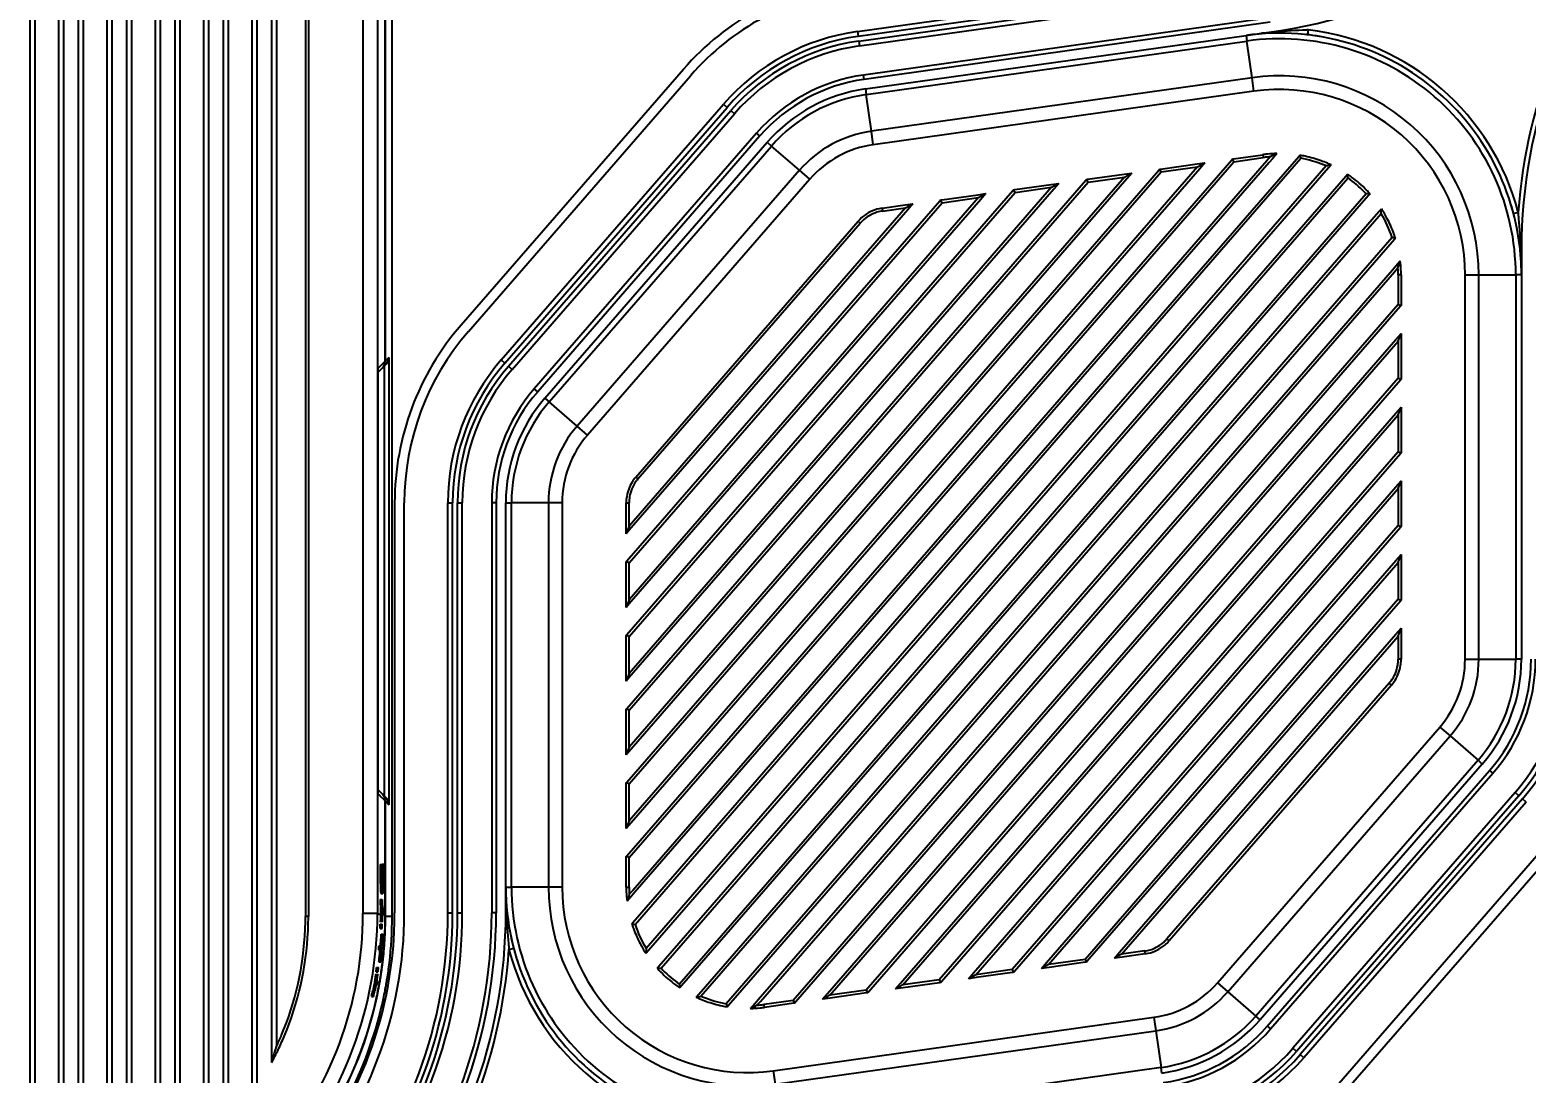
# Model space of a CAD drawing. Header units: millimetres. Extents: x -1070 to 42146, y 1440 to 12921.
# Drawn here: x 2330.8 to 2485.6, y 3095.7 to 3203.5 of the extents above; entities that cross this region are included whole.
import ezdxf

# ---------------------------------------------------------------- set-up
doc = ezdxf.new("R2010")
doc.units = ezdxf.units.MM
doc.layers.add('DIM', color=4, linetype='Continuous')
doc.layers.add('n', color=7, linetype='Continuous')
doc.styles.get("Standard").update_dxf_attribs({"font": 'arial.ttf'})
doc.dimstyles.new('ISO-200', dxfattribs={"dimtxt": 30, "dimasz": 25, "dimexe": 1.25, "dimexo": 5, "dimgap": 5, "dimtad": 1, "dimtoh": 1, "dimdec": 1, "dimdsep": 46, "dimtxsty": 'Standard', "dimcen": 2.5, "dimadec": 0, "dimazin": 0, "dimtfac": 1, "dimtdec": 1, "dimtmove": 0, "dimatfit": 3, "dimfxl": 1, "dimarcsym": 0})

# ---------------------------------------------------------------- blocks, each defined once
blk = doc.blocks.new('*D69')
at = {"layer": 'Defpoints', "color": 0, "transparency": 16777216}
for p in [(2484.58, 3511.54), (2482.58, 2781.54), (2682.22, 2781.54)]:
    blk.add_point(p, dxfattribs=at)
at = {"layer": 'DIM', "color": 0, "lineweight": -2, "transparency": 16777216}
for p, q in [((2489.58, 3511.54), (2683.47, 3511.54)), ((2682.22, 3486.54), (2682.22, 2806.54)), ((2487.58, 2781.54), (2683.47, 2781.54))]:
    blk.add_line(p, q, dxfattribs=at)
at = {"layer": 'DIM', "color": 0, "transparency": 16777216}
for points in [[(2678.06, 3486.54), (2686.39, 3486.54), (2682.22, 3511.54)], [(2678.06, 2806.54), (2686.39, 2806.54), (2682.22, 2781.54)]]:
    blk.add_solid(points, dxfattribs=at)
at = {"layer": 'DIM', "color": 0, "lineweight": -3, "transparency": 16777216, "insert": (2638.38, 3133.41), "char_height": 30, "attachment_point": 2, "rotation": 90}
blk.add_mtext('730 [2\'-4 3/4"]', dxfattribs=at)

msp = doc.modelspace()

# ---------------------------------------------------------------- linework, layer by layer
at = {"layer": 'n', "color": 7, "linetype": 'Continuous', "lineweight": -3, "true_color": 0xffffff}
for p, q in [((2330.833, 3231.541), (2330.833, 2873.387)), ((2331.333, 3231.541), (2331.333, 2873.387)), ((2333.833, 2873.387), (2333.833, 3231.541)), ((2334.333, 2873.387), (2334.333, 3231.541)), ((2335.833, 3231.541), (2335.833, 3073.383)), ((2336.333, 3231.541), (2336.333, 3073.441)), ((2338.833, 3076.537), (2338.833, 3231.541)), ((2339.333, 3076.537), (2339.333, 3231.541)), ((2340.833, 3231.541), (2340.833, 3079.247)), ((2341.333, 3231.541), (2341.333, 3079.295)), ((2343.833, 3082.289), (2343.833, 3231.541)), ((2344.333, 3082.289), (2344.333, 3231.541)), ((2345.833, 3231.541), (2345.833, 3084.999)), ((2346.333, 3231.541), (2346.333, 3085.047)), ((2348.833, 3088.041), (2348.833, 3231.541)), ((2349.333, 3088.041), (2349.333, 3231.541)), ((2350.833, 3231.541), (2350.833, 3090.751)), ((2351.333, 3231.541), (2351.333, 3091.049)), ((2353.833, 3094.218), (2353.833, 3231.541)), ((2354.333, 3094.218), (2354.333, 3231.541)), ((2355.833, 3231.541), (2355.833, 3098.396)), ((2356.333, 3231.541), (2356.333, 3098.396)), ((2359.333, 3231.541), (2359.333, 3111.863)), ((2359.633, 3231.541), (2359.633, 3111.863)), ((2365.279, 3231.541), (2365.279, 3112.164)), ((2366.778, 3231.541), (2366.778, 3112.164)), ((2368.299, 3111.872), (2368.299, 3208.764)), ((2416.419, 3203.368), (2458.426, 3209.272)), ((2416.489, 3202.873), (2458.495, 3208.776)), ((2416.558, 3202.378), (2458.565, 3208.281)), ((2416.628, 3201.883), (2458.634, 3207.786)), ((2367.583, 3169.284), (2367.583, 3206.187)), ((2367.611, 3169.312), (2367.611, 3206.187)), ((2459.058, 3204.774), (2417.051, 3198.87)), ((2459.122, 3204.32), (2417.115, 3198.417)), ((2463.047, 3203.533), (2462.989, 3203.036)), ((2416.419, 3203.368), (2416.489, 3202.873)), ((2416.558, 3202.378), (2416.628, 3201.883)), ((2417.254, 3197.426), (2456.627, 3202.96)), ((2417.336, 3196.846), (2456.709, 3202.38)), ((2456.627, 3202.96), (2458.23, 3203.185)), ((2456.627, 3202.96), (2456.709, 3202.38)), ((2457.242, 3198.589), (2456.709, 3202.38)), ((2398.419, 3199.457), (2375.427, 3173.008)), ((2376.182, 3172.352), (2399.173, 3198.801)), ((2417.115, 3198.417), (2417.051, 3198.87)), ((2417.254, 3197.426), (2417.336, 3196.846)), ((2457.242, 3198.589), (2417.868, 3193.055)), ((2457.438, 3197.188), (2457.242, 3198.589)), ((2379.578, 3169.4), (2402.57, 3195.848)), ((2402.57, 3195.848), (2402.947, 3195.52)), ((2417.868, 3193.055), (2417.336, 3196.846)), ((2457.438, 3197.188), (2418.065, 3191.655)), ((2379.956, 3169.072), (2402.947, 3195.52)), ((2380.333, 3168.744), (2403.324, 3195.192)), ((2380.71, 3168.416), (2403.702, 3194.864)), ((2403.324, 3195.192), (2403.702, 3194.864)), ((2405.997, 3192.869), (2383.006, 3166.42)), ((2406.343, 3192.568), (2405.997, 3192.869)), ((2418.065, 3191.655), (2417.868, 3193.055)), ((2406.343, 3192.568), (2383.352, 3166.119)), ((2384.106, 3165.463), (2407.098, 3191.912)), ((2384.549, 3165.079), (2407.54, 3191.528)), ((2407.098, 3191.912), (2407.54, 3191.528)), ((2410.429, 3189.016), (2407.54, 3191.528)), ((2392.583, 3118.131), (2455.149, 3190.105)), ((2392.809, 3117.934), (2455.376, 3189.909)), ((2458.775, 3190.009), (2393.183, 3114.553)), ((2393.204, 3111.224), (2462.075, 3190.452)), ((2459.002, 3189.812), (2393.409, 3114.357)), ((2393.43, 3111.027), (2462.302, 3190.255)), ((2447.787, 3189.145), (2451.56, 3189.675)), ((2451.56, 3189.675), (2452.355, 3189.787)), ((2451.602, 3189.378), (2452.355, 3189.787)), ((2452.355, 3189.787), (2451.829, 3189.182)), ((2455.149, 3190.105), (2455.223, 3190.19)), ((2455.223, 3190.19), (2455.334, 3190.206)), ((2455.376, 3189.909), (2455.223, 3190.19)), ((2455.334, 3190.206), (2458.36, 3190.631)), ((2455.376, 3189.909), (2458.402, 3190.334)), ((2458.36, 3190.631), (2458.402, 3190.334)), ((2458.905, 3190.158), (2458.775, 3190.009)), ((2459.127, 3190.414), (2458.905, 3190.158)), ((2459.354, 3190.217), (2459.002, 3189.812)), ((2459.817, 3190.75), (2459.354, 3190.217)), ((2462.075, 3190.452), (2462.186, 3190.58)), ((2465.419, 3189.573), (2465.154, 3189.268)), ((2410.429, 3189.016), (2387.438, 3162.567)), ((2411.497, 3188.088), (2388.505, 3161.64)), ((2392.583, 3125.752), (2447.602, 3189.045)), ((2392.583, 3133.373), (2440.055, 3187.984)), ((2451.602, 3189.378), (2392.809, 3121.745)), ((2392.809, 3125.555), (2447.829, 3188.848)), ((2444.055, 3188.318), (2392.809, 3129.366)), ((2451.829, 3189.182), (2393.036, 3121.548)), ((2444.281, 3188.121), (2393.036, 3129.169)), ((2464.927, 3189.465), (2394.578, 3108.537)), ((2465.154, 3189.268), (2394.805, 3108.34)), ((2395.895, 3106.698), (2466.932, 3188.417)), ((2396.121, 3106.501), (2467.158, 3188.22)), ((2411.497, 3188.088), (2410.429, 3189.016)), ((2440.055, 3187.984), (2440.129, 3188.069)), ((2440.129, 3188.069), (2440.24, 3188.084)), ((2440.281, 3187.787), (2440.129, 3188.069)), ((2440.24, 3188.084), (2444.013, 3188.615)), ((2440.281, 3187.787), (2444.055, 3188.318)), ((2444.013, 3188.615), (2444.808, 3188.726)), ((2444.055, 3188.318), (2444.808, 3188.726)), ((2444.808, 3188.726), (2444.281, 3188.121)), ((2447.602, 3189.045), (2447.676, 3189.129)), ((2447.676, 3189.129), (2447.787, 3189.145)), ((2447.829, 3188.848), (2447.676, 3189.129)), ((2447.829, 3188.848), (2451.602, 3189.378)), ((2466.932, 3188.417), (2467.107, 3188.619)), ((2392.583, 3140.995), (2432.508, 3186.923)), ((2392.809, 3133.177), (2440.281, 3187.787)), ((2436.508, 3187.257), (2392.809, 3136.987)), ((2392.809, 3140.798), (2432.734, 3186.727)), ((2436.734, 3187.06), (2393.036, 3136.79)), ((2469.045, 3186.58), (2398.008, 3104.861)), ((2425.146, 3185.963), (2428.919, 3186.493)), ((2428.919, 3186.493), (2429.714, 3186.605)), ((2428.961, 3186.196), (2429.714, 3186.605)), ((2429.714, 3186.605), (2429.187, 3185.999)), ((2432.508, 3186.923), (2432.582, 3187.008)), ((2432.582, 3187.008), (2432.693, 3187.024)), ((2432.734, 3186.727), (2432.582, 3187.008)), ((2432.693, 3187.024), (2436.466, 3187.554)), ((2432.734, 3186.727), (2436.508, 3187.257)), ((2436.466, 3187.554), (2437.261, 3187.666)), ((2436.508, 3187.257), (2437.261, 3187.666)), ((2437.261, 3187.666), (2436.734, 3187.06)), ((2469.447, 3186.585), (2469.271, 3186.383)), ((2392.583, 3148.616), (2424.961, 3185.863)), ((2428.961, 3186.196), (2392.809, 3144.609)), ((2392.809, 3148.419), (2425.187, 3185.666)), ((2421.414, 3185.136), (2392.809, 3152.23)), ((2429.187, 3185.999), (2393.036, 3144.412)), ((2421.64, 3184.939), (2393.036, 3152.033)), ((2469.271, 3186.383), (2398.234, 3104.664)), ((2418.987, 3185.098), (2421.372, 3185.433)), ((2418.987, 3185.098), (2419.029, 3184.8)), ((2419.029, 3184.8), (2421.414, 3185.136)), ((2421.372, 3185.433), (2422.167, 3185.544)), ((2421.414, 3185.136), (2422.167, 3185.544)), ((2422.167, 3185.544), (2421.64, 3184.939)), ((2424.961, 3185.863), (2425.034, 3185.947)), ((2425.034, 3185.947), (2425.146, 3185.963)), ((2425.187, 3185.666), (2425.034, 3185.947)), ((2425.187, 3185.666), (2428.961, 3186.196)), ((2470.361, 3184.741), (2470.627, 3185.046)), ((2393.503, 3157.295), (2416.494, 3183.744)), ((2393.729, 3157.099), (2416.72, 3183.547)), ((2400.012, 3103.814), (2470.361, 3184.741)), ((2400.238, 3103.617), (2470.588, 3184.544)), ((2416.494, 3183.744), (2416.72, 3183.547)), ((2484.781, 3184.64), (2484.297, 3184.514)), ((2471.736, 3182.054), (2402.864, 3102.827)), ((2471.962, 3181.857), (2403.09, 3102.63)), ((2472.073, 3181.985), (2471.962, 3181.857)), ((2406.164, 3103.269), (2471.756, 3178.725)), ((2471.756, 3178.725), (2472.108, 3179.13)), ((2471.983, 3178.528), (2472.112, 3178.677)), ((2472.108, 3179.13), (2472.571, 3179.662)), ((2472.112, 3178.677), (2472.335, 3178.933)), ((2485.107, 3179.846), (2485.107, 3178.203)), ((2406.39, 3103.072), (2471.983, 3178.528)), ((2472.357, 3178.203), (2472.357, 3175.147)), ((2472.657, 3178.203), (2472.357, 3178.203)), ((2472.657, 3178.203), (2472.657, 3175.147)), ((2479.278, 3178.203), (2480.692, 3178.203)), ((2479.278, 3138.443), (2479.278, 3178.203)), ((2480.692, 3138.443), (2480.692, 3178.203)), ((2480.692, 3178.203), (2484.521, 3178.203)), ((2484.521, 3178.203), (2484.521, 3138.443)), ((2485.107, 3178.203), (2484.521, 3178.203)), ((2485.107, 3178.203), (2485.107, 3138.443)), ((2472.357, 3175.147), (2409.79, 3103.173)), ((2472.583, 3174.951), (2410.017, 3102.976)), ((2472.357, 3175.147), (2472.657, 3175.035)), ((2472.657, 3175.035), (2472.583, 3174.951)), ((2472.657, 3175.147), (2472.657, 3175.035)), ((2413.337, 3103.9), (2472.13, 3171.534)), ((2413.564, 3103.703), (2472.357, 3171.337)), ((2472.13, 3171.534), (2472.657, 3172.139)), ((2472.357, 3171.337), (2472.657, 3172.139)), ((2472.357, 3171.337), (2472.357, 3167.526)), ((2472.657, 3172.139), (2472.657, 3171.337)), ((2472.657, 3171.337), (2472.657, 3167.526)), ((2367.969, 3169.67), (2367.611, 3169.312)), ((2367.969, 3169.67), (2367.969, 3123.412)), ((2379.578, 3169.4), (2379.956, 3169.072)), ((2366.859, 3168.559), (2367.082, 3168.783)), ((2366.859, 3167.876), (2366.859, 3168.559)), ((2366.859, 3168.145), (2367.066, 3168.352)), ((2366.859, 3125.205), (2366.859, 3167.876)), ((2367.066, 3168.352), (2367.289, 3168.575)), ((2367.082, 3168.783), (2367.11, 3168.811)), ((2367.11, 3168.811), (2367.444, 3169.144)), ((2367.317, 3168.603), (2367.289, 3168.575)), ((2367.444, 3169.144), (2367.583, 3169.284)), ((2367.651, 3168.937), (2367.466, 3168.751)), ((2367.466, 3168.751), (2367.466, 3124.33)), ((2380.333, 3168.744), (2380.71, 3168.416)), ((2383.352, 3166.119), (2383.006, 3166.42)), ((2472.357, 3167.526), (2417.337, 3104.233)), ((2472.583, 3167.329), (2417.564, 3104.037)), ((2472.357, 3167.526), (2472.657, 3167.414)), ((2472.657, 3167.414), (2472.583, 3167.329)), ((2472.657, 3167.526), (2472.657, 3167.414)), ((2384.106, 3165.463), (2384.549, 3165.079)), ((2387.438, 3162.567), (2384.549, 3165.079)), ((2420.884, 3104.961), (2472.13, 3163.912)), ((2421.111, 3104.764), (2472.357, 3163.715)), ((2472.13, 3163.912), (2472.657, 3164.518)), ((2472.357, 3163.715), (2472.657, 3164.518)), ((2472.357, 3163.715), (2472.357, 3159.905)), ((2472.657, 3164.518), (2472.657, 3163.715)), ((2472.657, 3163.715), (2472.657, 3159.905)), ((2388.505, 3161.64), (2387.438, 3162.567)), ((2472.357, 3159.905), (2424.884, 3105.294)), ((2472.583, 3159.708), (2425.111, 3105.097)), ((2472.357, 3159.905), (2472.657, 3159.793)), ((2472.657, 3159.793), (2472.583, 3159.708)), ((2472.657, 3159.905), (2472.657, 3159.793)), ((2393.503, 3157.295), (2393.729, 3157.099)), ((2428.431, 3106.021), (2472.13, 3156.291)), ((2428.658, 3105.825), (2472.357, 3156.094)), ((2472.13, 3156.291), (2472.657, 3156.897)), ((2472.357, 3156.094), (2472.657, 3156.897)), ((2472.357, 3156.094), (2472.357, 3152.284)), ((2472.657, 3156.897), (2472.657, 3156.094)), ((2472.657, 3156.094), (2472.657, 3152.284)), ((2368.559, 3154.638), (2368.559, 3112.219)), ((2369.559, 3112.219), (2369.559, 3154.638)), ((2374.059, 3112.219), (2374.059, 3154.638)), ((2374.059, 3154.638), (2374.559, 3154.638)), ((2374.559, 3112.219), (2374.559, 3154.638)), ((2375.059, 3112.219), (2375.059, 3154.638)), ((2375.059, 3154.638), (2375.559, 3154.638)), ((2375.559, 3112.219), (2375.559, 3154.638)), ((2379.059, 3154.638), (2378.601, 3154.638)), ((2378.601, 3154.638), (2378.601, 3112.219)), ((2379.059, 3154.638), (2379.059, 3112.219)), ((2380.059, 3114.878), (2380.059, 3154.638)), ((2380.059, 3154.638), (2380.645, 3154.638)), ((2384.473, 3154.638), (2380.645, 3154.638)), ((2380.645, 3114.878), (2380.645, 3154.638)), ((2385.888, 3154.638), (2384.473, 3154.638)), ((2384.473, 3154.638), (2384.473, 3114.878)), ((2385.888, 3154.638), (2385.888, 3114.878)), ((2392.509, 3154.638), (2392.809, 3154.638)), ((2392.509, 3152.23), (2392.509, 3154.638)), ((2392.809, 3152.23), (2392.809, 3154.638)), ((2392.809, 3152.23), (2392.509, 3151.427)), ((2392.509, 3151.427), (2392.509, 3152.23)), ((2393.036, 3152.033), (2392.509, 3151.427)), ((2472.357, 3152.284), (2432.431, 3106.355)), ((2472.583, 3152.087), (2432.658, 3106.158)), ((2472.357, 3152.284), (2472.657, 3152.171)), ((2472.657, 3152.171), (2472.583, 3152.087)), ((2472.657, 3152.284), (2472.657, 3152.171)), ((2472.13, 3148.67), (2472.657, 3149.275)), ((2472.357, 3148.473), (2472.657, 3149.275)), ((2472.657, 3149.275), (2472.657, 3148.473)), ((2392.509, 3148.531), (2392.583, 3148.616)), ((2392.809, 3148.419), (2392.509, 3148.531)), ((2392.509, 3148.419), (2392.509, 3148.531)), ((2392.509, 3144.609), (2392.509, 3148.419)), ((2392.809, 3144.609), (2392.809, 3148.419)), ((2435.979, 3107.082), (2472.13, 3148.67)), ((2436.205, 3106.885), (2472.357, 3148.473)), ((2472.357, 3148.473), (2472.357, 3144.662)), ((2472.657, 3148.473), (2472.657, 3144.662)), ((2472.357, 3144.662), (2439.979, 3107.416)), ((2472.357, 3144.662), (2472.657, 3144.55)), ((2472.657, 3144.662), (2472.657, 3144.55)), ((2392.809, 3144.609), (2392.509, 3143.806)), ((2392.509, 3143.806), (2392.509, 3144.609)), ((2393.036, 3144.412), (2392.509, 3143.806)), ((2472.583, 3144.465), (2440.205, 3107.219)), ((2472.657, 3144.55), (2472.583, 3144.465)), ((2472.13, 3141.048), (2472.657, 3141.654)), ((2472.357, 3140.852), (2472.657, 3141.654)), ((2472.657, 3141.654), (2472.657, 3140.852)), ((2392.509, 3140.91), (2392.583, 3140.995)), ((2392.809, 3140.798), (2392.509, 3140.91)), ((2392.509, 3140.798), (2392.509, 3140.91)), ((2392.509, 3136.987), (2392.509, 3140.798)), ((2392.809, 3136.987), (2392.809, 3140.798)), ((2443.526, 3108.143), (2472.13, 3141.048)), ((2443.752, 3107.946), (2472.357, 3140.852)), ((2472.357, 3140.852), (2472.357, 3138.443)), ((2472.657, 3140.852), (2472.657, 3138.443)), ((2472.657, 3138.443), (2472.357, 3138.443)), ((2479.278, 3138.443), (2480.692, 3138.443)), ((2480.692, 3138.443), (2484.521, 3138.443)), ((2485.107, 3138.443), (2484.521, 3138.443)), ((2392.809, 3136.987), (2392.509, 3136.185)), ((2392.509, 3136.185), (2392.509, 3136.987)), ((2393.036, 3136.79), (2392.509, 3136.185)), ((2471.437, 3135.983), (2448.445, 3109.534)), ((2471.663, 3135.786), (2448.672, 3109.338)), ((2471.663, 3135.786), (2471.437, 3135.983)), ((2392.509, 3133.289), (2392.583, 3133.373)), ((2392.809, 3133.177), (2392.509, 3133.289)), ((2392.509, 3133.177), (2392.509, 3133.289)), ((2392.509, 3129.366), (2392.509, 3133.177)), ((2392.809, 3129.366), (2392.809, 3133.177)), ((2453.669, 3104.993), (2476.661, 3131.442)), ((2476.661, 3131.442), (2477.728, 3130.514)), ((2392.809, 3129.366), (2392.509, 3128.564)), ((2392.509, 3128.564), (2392.509, 3129.366)), ((2393.036, 3129.169), (2392.509, 3128.564)), ((2454.737, 3104.066), (2477.728, 3130.514)), ((2477.728, 3130.514), (2480.617, 3128.002)), ((2480.617, 3128.002), (2457.626, 3101.554)), ((2481.059, 3127.618), (2458.068, 3101.17)), ((2481.059, 3127.618), (2480.617, 3128.002)), ((2458.823, 3100.514), (2481.814, 3126.962)), ((2459.169, 3100.213), (2482.16, 3126.661)), ((2481.814, 3126.962), (2482.16, 3126.661)), ((2366.859, 3124.522), (2366.859, 3125.205)), ((2367.066, 3124.729), (2366.859, 3124.937)), ((2367.082, 3124.299), (2366.859, 3124.522)), ((2367.289, 3124.506), (2367.066, 3124.729)), ((2367.289, 3124.506), (2367.317, 3124.478)), ((2392.509, 3125.668), (2392.583, 3125.752)), ((2392.809, 3125.555), (2392.509, 3125.668)), ((2392.509, 3125.555), (2392.509, 3125.668)), ((2392.509, 3121.745), (2392.509, 3125.555)), ((2392.809, 3121.745), (2392.809, 3125.555)), ((2484.456, 3124.666), (2461.464, 3098.217)), ((2484.833, 3124.338), (2484.456, 3124.666)), ((2367.11, 3124.271), (2367.082, 3124.299)), ((2367.444, 3123.937), (2367.11, 3124.271)), ((2367.583, 3123.798), (2367.444, 3123.937)), ((2367.466, 3124.33), (2367.651, 3124.145)), ((2367.583, 3117.213), (2367.583, 3123.798)), ((2367.611, 3111.872), (2367.611, 3123.77)), ((2367.611, 3123.77), (2367.969, 3123.412)), ((2484.833, 3124.338), (2461.842, 3097.889)), ((2485.21, 3124.01), (2462.219, 3097.561)), ((2485.588, 3123.682), (2462.596, 3097.233)), ((2485.588, 3123.682), (2485.21, 3124.01)), ((2392.809, 3121.745), (2392.509, 3120.942)), ((2392.509, 3120.942), (2392.509, 3121.745)), ((2393.036, 3121.548), (2392.509, 3120.942)), ((2488.984, 3120.729), (2465.992, 3094.281)), ((2466.747, 3093.625), (2489.738, 3120.073)), ((2367.077, 3117.213), (2367.277, 3117.213)), ((2367.077, 3117.213), (2367.077, 3116.763)), ((2367.077, 3116.763), (2367.077, 3115.413)), ((2367.434, 3117.213), (2367.277, 3117.213)), ((2367.277, 3117.213), (2367.277, 3115.413)), ((2367.297, 3116.763), (2367.414, 3116.763)), ((2367.414, 3116.763), (2367.414, 3115.413)), ((2367.434, 3116.763), (2367.434, 3117.213)), ((2367.583, 3116.763), (2367.583, 3117.213)), ((2367.583, 3115.413), (2367.583, 3116.763)), ((2392.509, 3118.046), (2392.583, 3118.131)), ((2392.809, 3117.934), (2392.509, 3118.046)), ((2392.509, 3117.934), (2392.509, 3118.046)), ((2392.509, 3114.878), (2392.509, 3117.934)), ((2392.809, 3114.878), (2392.809, 3117.934)), ((2367.077, 3115.413), (2367.08, 3115.038)), ((2367.077, 3115.413), (2367.277, 3115.413)), ((2367.277, 3115.413), (2367.28, 3115.038)), ((2367.317, 3115.413), (2367.414, 3115.413)), ((2367.414, 3115.413), (2367.41, 3115.113)), ((2367.583, 3115.113), (2367.583, 3115.413)), ((2367.08, 3115.038), (2367.083, 3114.883)), ((2367.08, 3115.038), (2367.28, 3115.038)), ((2367.083, 3114.883), (2367.087, 3114.738)), ((2367.087, 3114.738), (2367.09, 3114.65)), ((2367.087, 3114.738), (2367.287, 3114.738)), ((2367.09, 3114.65), (2367.1, 3114.438)), ((2367.1, 3114.438), (2367.113, 3114.288)), ((2367.1, 3114.438), (2367.3, 3114.438)), ((2367.113, 3114.288), (2367.13, 3114.213)), ((2367.113, 3114.288), (2367.313, 3114.288)), ((2367.13, 3114.213), (2367.33, 3114.213)), ((2367.28, 3115.038), (2367.287, 3114.738)), ((2367.287, 3114.738), (2367.3, 3114.438)), ((2367.3, 3114.438), (2367.313, 3114.288)), ((2367.307, 3114.738), (2367.394, 3114.738)), ((2367.313, 3114.288), (2367.33, 3114.213)), ((2367.317, 3114.888), (2367.404, 3114.888)), ((2367.33, 3115.113), (2367.41, 3115.113)), ((2367.38, 3114.663), (2367.33, 3114.663)), ((2367.394, 3114.738), (2367.38, 3114.663)), ((2367.38, 3114.213), (2367.397, 3114.288)), ((2367.404, 3114.888), (2367.394, 3114.738)), ((2367.397, 3114.288), (2367.41, 3114.438)), ((2367.41, 3115.113), (2367.404, 3114.888)), ((2367.41, 3114.438), (2367.42, 3114.652)), ((2367.583, 3114.888), (2367.583, 3115.113)), ((2367.583, 3114.663), (2367.583, 3114.888)), ((2367.583, 3114.438), (2367.583, 3114.663)), ((2367.583, 3114.213), (2367.583, 3114.438)), ((2367.583, 3113.613), (2367.583, 3114.213)), ((2380.059, 3113.235), (2380.059, 3114.878)), ((2380.059, 3114.878), (2380.645, 3114.878)), ((2384.473, 3114.878), (2380.645, 3114.878)), ((2385.888, 3114.878), (2384.473, 3114.878)), ((2392.509, 3114.878), (2392.809, 3114.878)), ((2393.057, 3113.952), (2392.594, 3113.419)), ((2393.054, 3114.405), (2392.831, 3114.149)), ((2393.183, 3114.553), (2393.054, 3114.405)), ((2393.409, 3114.357), (2393.057, 3113.952)), ((2366.778, 3112.164), (2365.279, 3112.164)), ((2366.778, 3112.164), (2367.058, 3112.06)), ((2367.077, 3113.613), (2367.277, 3113.613)), ((2367.077, 3113.613), (2367.077, 3113.163)), ((2367.077, 3113.163), (2367.117, 3112.863)), ((2367.077, 3113.163), (2367.277, 3113.163)), ((2367.117, 3112.413), (2367.117, 3112.863)), ((2367.117, 3112.863), (2367.317, 3112.863)), ((2367.117, 3112.038), (2367.117, 3112.413)), ((2367.277, 3113.613), (2367.277, 3113.163)), ((2367.277, 3113.163), (2367.317, 3112.863)), ((2367.317, 3112.037), (2367.317, 3112.863)), ((2367.33, 3112.788), (2367.42, 3112.113)), ((2367.583, 3112.788), (2367.583, 3113.613)), ((2367.583, 3112.413), (2367.583, 3112.788)), ((2367.583, 3111.994), (2367.583, 3112.413)), ((2374.059, 3112.219), (2374.559, 3112.219)), ((2375.059, 3112.219), (2375.559, 3112.219)), ((2379.059, 3112.219), (2378.601, 3112.219)), ((2359.633, 3111.863), (2359.333, 3111.863)), ((2367.051, 3110.613), (2367.251, 3110.613)), ((2367.058, 3112.06), (2367.117, 3112.038)), ((2367.064, 3111.063), (2367.264, 3111.063)), ((2367.111, 3111.363), (2367.311, 3111.363)), ((2367.317, 3112.037), (2367.33, 3112.032)), ((2367.42, 3112.113), (2367.406, 3112.003)), ((2367.468, 3111.906), (2367.497, 3111.895)), ((2367.497, 3111.895), (2367.583, 3111.863)), ((2367.583, 3111.863), (2367.583, 3111.994)), ((2367.611, 3111.872), (2368.299, 3111.872)), ((2393.093, 3111.096), (2393.204, 3111.224)), ((2367.168, 3110.013), (2367.251, 3110.013)), ((2367.251, 3110.013), (2367.368, 3110.013)), ((2367.385, 3110.013), (2367.368, 3110.013)), ((2448.672, 3109.338), (2448.445, 3109.534)), ((2366.906, 3108.363), (2367.107, 3108.363)), ((2366.945, 3108.813), (2367.146, 3108.813)), ((2367.252, 3108.363), (2367.146, 3108.363)), ((2367.29, 3108.813), (2367.252, 3108.813)), ((2380.385, 3108.441), (2380.869, 3108.567)), ((2394.805, 3108.34), (2394.539, 3108.035)), ((2442.999, 3107.537), (2443.526, 3108.143)), ((2443.752, 3107.946), (2442.999, 3107.537)), ((2443.794, 3107.649), (2442.999, 3107.537)), ((2446.137, 3108.281), (2443.752, 3107.946)), ((2446.179, 3107.984), (2443.794, 3107.649)), ((2446.179, 3107.984), (2446.137, 3108.281)), ((2366.633, 3106.113), (2366.835, 3106.113)), ((2366.698, 3106.563), (2366.9, 3106.563)), ((2366.923, 3107.163), (2367.125, 3107.163)), ((2367.142, 3107.163), (2367.125, 3107.163)), ((2395.719, 3106.496), (2395.895, 3106.698)), ((2427.905, 3105.416), (2428.431, 3106.021)), ((2432.431, 3106.355), (2428.658, 3105.825)), ((2432.473, 3106.058), (2428.7, 3105.527)), ((2432.431, 3106.355), (2432.584, 3106.073)), ((2432.584, 3106.073), (2432.473, 3106.058)), ((2432.658, 3106.158), (2432.584, 3106.073)), ((2435.452, 3106.476), (2435.979, 3107.082)), ((2436.205, 3106.885), (2435.452, 3106.476)), ((2436.247, 3106.588), (2435.452, 3106.476)), ((2439.979, 3107.416), (2436.205, 3106.885)), ((2440.02, 3107.118), (2436.247, 3106.588)), ((2439.979, 3107.416), (2440.131, 3107.134)), ((2440.131, 3107.134), (2440.02, 3107.118)), ((2440.205, 3107.219), (2440.131, 3107.134)), ((2366.629, 3105.813), (2366.832, 3105.813)), ((2366.721, 3105.063), (2366.817, 3105.063)), ((2398.234, 3104.664), (2398.058, 3104.462)), ((2420.358, 3104.355), (2420.884, 3104.961)), ((2421.111, 3104.764), (2420.358, 3104.355)), ((2421.153, 3104.467), (2420.358, 3104.355)), ((2424.884, 3105.294), (2421.111, 3104.764)), ((2424.926, 3104.997), (2421.153, 3104.467)), ((2424.884, 3105.294), (2425.037, 3105.013)), ((2425.037, 3105.013), (2424.926, 3104.997)), ((2425.111, 3105.097), (2425.037, 3105.013)), ((2428.658, 3105.825), (2427.905, 3105.416)), ((2428.7, 3105.527), (2427.905, 3105.416)), ((2453.669, 3104.993), (2454.737, 3104.066)), ((2366.165, 3103.563), (2366.26, 3103.563)), ((2366.26, 3104.013), (2366.369, 3104.013)), ((2366.26, 3103.563), (2366.369, 3103.563)), ((2366.363, 3104.313), (2366.567, 3104.313)), ((2366.369, 3104.013), (2366.464, 3104.013)), ((2399.747, 3103.508), (2400.012, 3103.814)), ((2405.349, 3102.332), (2405.812, 3102.864)), ((2405.812, 3102.864), (2406.164, 3103.269)), ((2406.038, 3102.668), (2406.261, 3102.924)), ((2406.261, 3102.924), (2406.39, 3103.072)), ((2409.79, 3103.173), (2406.764, 3102.748)), ((2409.832, 3102.876), (2406.806, 3102.45)), ((2409.79, 3103.173), (2409.943, 3102.891)), ((2409.943, 3102.891), (2409.832, 3102.876)), ((2410.017, 3102.976), (2409.943, 3102.891)), ((2412.811, 3103.294), (2413.337, 3103.9)), ((2413.564, 3103.703), (2412.811, 3103.294)), ((2413.605, 3103.406), (2412.811, 3103.294)), ((2417.337, 3104.233), (2413.564, 3103.703)), ((2417.379, 3103.936), (2413.605, 3103.406)), ((2417.337, 3104.233), (2417.49, 3103.952)), ((2417.49, 3103.952), (2417.379, 3103.936)), ((2417.564, 3104.037), (2417.49, 3103.952)), ((2454.737, 3104.066), (2457.626, 3101.554)), ((2403.09, 3102.63), (2402.979, 3102.502)), ((2406.806, 3102.45), (2406.764, 3102.748)), ((2407.727, 3095.893), (2447.1, 3101.427)), ((2447.1, 3101.427), (2447.297, 3100.026)), ((2458.068, 3101.17), (2457.626, 3101.554)), ((2407.924, 3094.493), (2447.297, 3100.026)), ((2447.297, 3100.026), (2447.83, 3096.235)), ((2458.823, 3100.514), (2459.169, 3100.213)), ((2355.833, 3098.396), (2355.833, 3098.308)), ((2355.833, 3098.308), (2355.833, 3096.732)), ((2461.842, 3097.889), (2461.464, 3098.217)), ((2356.109, 3097.72), (2355.833, 3096.732)), ((2462.596, 3097.233), (2462.219, 3097.561)), ((2407.727, 3095.893), (2407.924, 3094.493)), ((2447.83, 3096.235), (2408.457, 3090.702)), ((2447.912, 3095.655), (2447.83, 3096.235))]:
    msp.add_line(p, q, dxfattribs=at)
for centre, radius, start, end in [((2451.815, 3256.309), 53.5, 278, 319), ((2538.607, 3180.863), 53.958, 139, 175.98531), ((2538.607, 3180.863), 53.5, 139, 180), ((2419.55, 3181.087), 28, 98, 139), ((2419.55, 3181.087), 27, 98, 139), ((2466.208, 3129.699), 73.902, 92.73686, 92.8816), ((2466.132, 3131.308), 72.291, 92.44549, 92.73739), ((2460.107, 3178.203), 25.5, 14.62169, 83.37831), ((2419.55, 3181.087), 22.5, 98, 139), ((2419.55, 3181.087), 22, 98.05177, 139), ((2419.55, 3181.087), 21.5, 98, 139), ((2419.55, 3181.087), 21, 98, 139), ((2419.55, 3181.087), 22, 98, 98.05177), ((2460.107, 3178.203), 25, 0, 98), ((2460.107, 3178.203), 25, 94.39941, 98), ((2460.107, 3178.203), 24.414, 0, 98), ((2451.815, 3256.309), 53.5, 276.8848, 278), ((2460.107, 3178.203), 25, 90.76131, 90.94524), ((2460.107, 3178.203), 25, 83.49148, 83.81927), ((2460.107, 3178.203), 25, 83.37831, 83.49148), ((2460.107, 3178.203), 25, 79.97095, 83.37831), ((2419.55, 3181.087), 17.958, 98, 139), ((2460.107, 3178.203), 20.586, 0, 98), ((2419.55, 3181.087), 17.5, 98, 139), ((2419.55, 3181.087), 16.5, 98, 139), ((2460.107, 3178.203), 19.172, 0, 98), ((2419.55, 3181.087), 15.914, 98, 139), ((2419.55, 3181.087), 12.086, 98, 139), ((2419.55, 3181.087), 10.672, 98, 139), ((2460.107, 3178.203), 12.55, 96.92647, 98), ((2460.107, 3178.203), 12.25, 96.86156, 98), ((2460.107, 3178.203), 12.55, 95.83779, 96.92647), ((2460.107, 3178.203), 12.25, 95.34368, 96.86156), ((2460.107, 3178.203), 12.55, 91.3228, 95.83779), ((2460.107, 3178.203), 12.25, 94.58469, 95.34368), ((2471.223, 3166.46), 26.834, 115.15318, 116.7907), ((2415.259, 3173.746), 49.855, 19.3377, 19.73369), ((2460.107, 3178.203), 12.55, 77.85195, 80.46062), ((2460.107, 3178.203), 12.25, 78.24781, 79.67742), ((2460.107, 3178.203), 12.25, 66.82571, 78.24781), ((2460.107, 3178.203), 12.55, 70.10583, 77.85195), ((2460.107, 3178.203), 12.55, 66.81205, 70.10583), ((2471.813, 3159.427), 30.816, 101.97439, 102.91085), ((2460.107, 3178.203), 12.55, 64.95608, 66.81205), ((2430.277, 3183.738), 37.153, 6.92955, 7.54978), ((2460.107, 3178.203), 12.55, 53.73814, 56.09449), ((2460.107, 3178.203), 12.25, 53.55397, 54.8567), ((2460.107, 3178.203), 12.25, 43.1433, 53.55397), ((2460.107, 3178.203), 12.55, 44.29221, 53.73814), ((2469.739, 3149.434), 37.153, 90.45022, 91.07045), ((2460.107, 3178.203), 12.55, 43.14519, 44.29221), ((2460.107, 3178.203), 12.55, 41.90551, 43.14519), ((2419.55, 3181.087), 4.05, 102.54797, 129.93274), ((2419.55, 3181.087), 4.05, 98, 102.54797), ((2439.884, 3187.182), 30.816, 355.08915, 356.02561), ((2460.107, 3178.203), 12.55, 27.55841, 33.04392), ((2460.107, 3178.203), 25, 14.62169, 18.02905), ((2419.55, 3181.087), 4.05, 129.93274, 139), ((2419.55, 3181.087), 3.75, 134.39694, 139), ((2419.55, 3181.087), 3.75, 107.14933, 134.39694), ((2419.55, 3181.087), 3.75, 98, 107.14933), ((2460.107, 3178.203), 12.25, 18.32258, 31.17429), ((2460.107, 3178.203), 12.55, 19.93886, 27.55841), ((2460.107, 3178.203), 25, 14.52864, 14.62169), ((2411.963, 3177.561), 73.161, 5.06998, 5.55273), ((2461.935, 3133.172), 49.855, 78.26631, 78.6623), ((2460.107, 3178.203), 12.55, 18.31613, 19.93886), ((2460.107, 3178.203), 12.55, 17.53938, 18.31613), ((2460.107, 3178.203), 25, 7.27451, 7.40118), ((2538.607, 3180.863), 53.5, 180, 181.11488), ((2446.931, 3187.577), 26.834, 341.2093, 342.84682), ((2460.107, 3178.203), 12.25, 3.0358, 3.41531), ((2460.107, 3178.203), 12.25, 0, 3.0358), ((2460.107, 3178.203), 12.55, 2.16245, 6.6772), ((2460.107, 3178.203), 12.55, 1.07369, 2.16245), ((2460.107, 3178.203), 25, 0, 3.66097), ((2460.107, 3178.203), 12.55, 0, 1.07369), ((2396.559, 3154.638), 28, 139, 180), ((2396.559, 3154.638), 27, 139, 180), ((2366.878, 3169.707), 1.091, 320.26349, 358.02198), ((2396.559, 3154.638), 22.5, 139, 180), ((2366.89, 3169.698), 1.077, 315.00243, 320.24935), ((2396.559, 3154.638), 22, 139, 180), ((2396.559, 3154.638), 21.5, 139, 180), ((2396.559, 3154.638), 21, 139, 180), ((2396.559, 3154.638), 17.958, 139, 180), ((2396.559, 3154.638), 17.5, 139, 180), ((2396.559, 3154.638), 16.5, 139, 180), ((2396.559, 3154.638), 15.914, 139, 180), ((2396.559, 3154.638), 12.086, 139, 180), ((2396.559, 3154.638), 10.672, 139, 180), ((2396.559, 3154.638), 4.05, 139, 148.0653), ((2396.559, 3154.638), 3.75, 139, 143.60306), ((2396.559, 3154.638), 4.05, 148.0653, 170.93275), ((2396.559, 3154.638), 3.75, 143.60306, 170.85067), ((2396.559, 3154.638), 4.05, 170.93275, 180), ((2396.559, 3154.638), 3.75, 175.39694, 180), ((2396.559, 3154.638), 3.75, 170.85067, 175.39694), ((2468.607, 3138.443), 3.75, 355.39694, 0), ((2468.607, 3138.443), 4.05, 350.93275, 0), ((2468.607, 3138.443), 10.672, 319, 0), ((2468.607, 3138.443), 12.086, 319, 0), ((2468.607, 3138.443), 15.914, 319, 0), ((2468.607, 3138.443), 16.5, 319, 0), ((2468.607, 3138.443), 17.5, 319, 0), ((2468.607, 3138.443), 17.958, 319, 0), ((2468.607, 3138.443), 21, 319, 0), ((2468.607, 3138.443), 21.5, 319, 0), ((2468.607, 3138.443), 22, 319, 0), ((2468.607, 3138.443), 3.75, 323.60306, 350.85067), ((2468.607, 3138.443), 4.05, 328.0653, 350.93275), ((2468.607, 3138.443), 3.75, 350.85067, 355.39694), ((2468.607, 3138.443), 3.75, 319, 323.60306), ((2468.607, 3138.443), 4.05, 319, 328.0653), ((2366.879, 3123.374), 1.09, 6.49385, 44.93843), ((2366.89, 3123.375), 1.079, 1.93293, 6.50593), ((2405.059, 3114.878), 25, 180, 278), ((2405.059, 3114.878), 24.414, 180, 278), ((2405.059, 3114.878), 20.586, 180, 278), ((2405.059, 3114.878), 19.172, 180, 278), ((2405.059, 3114.878), 12.55, 180, 181.07369), ((2405.059, 3114.878), 12.55, 181.07369, 182.16245), ((2405.059, 3114.878), 12.55, 182.16245, 186.6772), ((2418.235, 3105.505), 26.834, 161.2093, 162.84682), ((2405.059, 3114.878), 12.25, 180, 183.0358), ((2405.059, 3114.878), 12.25, 183.0358, 183.41531), ((2326.804, 3112.164), 38.475, 318.99913, 0.00087), ((2326.802, 3112.164), 39.976, 319.00018, 359.99982), ((2326.559, 3112.219), 42, 319, 0), ((2326.559, 3112.219), 43, 319, 0), ((2326.559, 3112.219), 47.5, 319, 0), ((2326.559, 3112.219), 48, 319, 0), ((2326.559, 3112.219), 48.5, 319, 0), ((2326.559, 3112.219), 49, 319, 0), ((2326.559, 3112.219), 52.042, 319, 0), ((2326.559, 3112.219), 52.5, 319, 0), ((2326.559, 3112.219), 53.5, 319, 0), ((2326.559, 3112.219), 53.5, 0, 1.11488), ((2327.65, 3111.865), 31.683, 357.58832, 358.79337), ((2327.713, 3111.863), 31.62, 358.79334, 359.99977), ((2327.666, 3111.864), 31.967, 357.31098, 359.99854), ((2327.583, 3111.872), 40.028, 357.30489, 358.15625), ((2327.583, 3111.872), 40.028, 358.15625, 358.56542), ((2327.583, 3111.872), 40.028, 358.56542, 359.35696), ((2327.583, 3111.872), 40.028, 359.35696, 359.90344), ((2327.583, 3111.872), 40.028, 359.90344, 0), ((2327.583, 3111.872), 40.716, 353.2045, 359.94504), ((2327.583, 3111.872), 40.716, 359.94504, 0), ((2403.231, 3159.909), 49.855, 258.26631, 258.6623), ((2405.059, 3114.878), 12.55, 197.53938, 198.32094), ((2405.059, 3114.878), 12.55, 198.32094, 199.98286), ((2405.059, 3114.878), 12.55, 199.98286, 207.62903), ((2405.059, 3114.878), 12.25, 198.32258, 211.17429), ((2327.619, 3111.861), 31.714, 337.10254, 357.59776), ((2327.348, 3111.922), 32.287, 337.25264, 357.235), ((2327.583, 3111.872), 40.028, 355.60244, 357.30489), ((2453.203, 3115.52), 73.161, 185.06998, 185.55273), ((2405.059, 3114.878), 25, 190.90091, 193.54032), ((2405.059, 3114.878), 12.55, 207.62903, 213.04392), ((2445.615, 3111.995), 3.75, 287.14933, 314.39694), ((2445.615, 3111.995), 4.05, 309.93274, 319), ((2445.615, 3111.995), 3.75, 314.39694, 319), ((2326.559, 3112.219), 53.958, 319, 355.98531), ((2327.583, 3111.872), 40.028, 353.20226, 354.87404), ((2327.583, 3111.872), 40.028, 354.87404, 354.90841), ((2327.583, 3111.872), 40.028, 354.90841, 354.93325), ((2327.583, 3111.872), 40.028, 354.93325, 355.39694), ((2327.583, 3111.872), 40.028, 355.39694, 355.5821), ((2327.583, 3111.872), 40.028, 355.5821, 355.60244), ((2405.059, 3114.878), 25.5, 194.62169, 263.37831), ((2405.059, 3114.878), 25, 194.52864, 194.62169), ((2405.059, 3114.878), 25, 194.62169, 198.02905), ((2425.281, 3105.899), 30.816, 175.08915, 176.02561), ((2445.615, 3111.995), 3.75, 278, 287.14933), ((2445.615, 3111.995), 4.05, 278, 282.54797), ((2445.615, 3111.995), 4.05, 282.54797, 309.93274), ((2327.583, 3111.872), 40.028, 351.13107, 352.27743), ((2327.583, 3111.872), 40.028, 352.27743, 352.31179), ((2327.583, 3111.872), 40.028, 352.31179, 353.16792), ((2327.583, 3111.872), 40.028, 353.16792, 353.20226), ((2327.583, 3111.872), 40.716, 350.85069, 353.2045), ((2395.427, 3143.648), 37.153, 270.45022, 271.07045), ((2405.059, 3114.878), 12.55, 221.90551, 223.13766), ((2405.059, 3114.878), 12.55, 223.13766, 224.22348), ((2405.059, 3114.878), 12.55, 224.22348, 233.6694), ((2405.059, 3114.878), 12.25, 223.1433, 233.55396), ((2327.583, 3111.872), 40.028, 349.13427, 349.71219), ((2327.583, 3111.872), 40.028, 349.71219, 350.58514), ((2327.583, 3111.872), 40.028, 350.58514, 350.85067), ((2327.583, 3111.872), 40.028, 350.85067, 351.13107), ((2327.583, 3111.872), 40.716, 349.12556, 349.69371), ((2327.583, 3111.872), 40.716, 349.69371, 350.55188), ((2327.583, 3111.872), 40.716, 350.55188, 350.85069), ((2405.059, 3114.878), 12.55, 233.6694, 236.09449), ((2405.059, 3114.878), 12.25, 233.55396, 234.8567), ((2434.889, 3109.344), 37.153, 186.92955, 187.54978), ((2445.615, 3111.995), 10.672, 278, 319), ((2327.583, 3111.872), 40.716, 319, 347.92451), ((2327.583, 3111.872), 40.028, 320.43458, 347.85476), ((2327.583, 3111.872), 40.028, 347.85476, 347.91257), ((2327.583, 3111.872), 40.028, 347.91257, 349.13427), ((2327.583, 3111.872), 40.716, 347.92451, 349.12556), ((2393.353, 3133.654), 30.816, 281.97439, 282.91085), ((2405.059, 3114.878), 12.55, 244.95608, 246.81503), ((2405.059, 3114.878), 12.55, 246.81503, 250.15323), ((2405.059, 3114.878), 12.25, 246.82571, 258.24781), ((2405.059, 3114.878), 12.55, 250.15323, 257.88149), ((2405.059, 3114.878), 12.25, 258.24781, 259.67742), ((2445.615, 3111.995), 12.086, 278, 319), ((2405.059, 3114.878), 12.55, 257.88149, 260.46062), ((2449.906, 3119.335), 49.855, 199.3377, 199.73369), ((2393.943, 3126.621), 26.834, 295.15318, 296.7907), ((2405.059, 3114.878), 12.55, 271.3228, 275.83779), ((2405.059, 3114.878), 12.25, 274.58469, 275.34368), ((2405.059, 3114.878), 12.25, 275.34368, 276.86156), ((2405.059, 3114.878), 12.55, 275.83779, 276.92647), ((2405.059, 3114.878), 12.25, 276.86156, 278), ((2405.059, 3114.878), 12.55, 276.92647, 278), ((2445.615, 3111.995), 15.914, 278, 319), ((2445.615, 3111.995), 16.5, 278, 319), ((2445.615, 3111.995), 17.5, 278, 319), ((2445.615, 3111.995), 17.958, 278, 319), ((2327.638, 3111.846), 31.691, 334.71077, 334.89146), ((2327.595, 3111.865), 31.738, 334.89194, 337.11157), ((2327.62, 3111.855), 32.011, 334.48995, 337.17553), ((2445.615, 3111.995), 21, 278, 319), ((2327.675, 3111.828), 31.949, 331.80245, 334.48985), ((2445.615, 3111.995), 21.5, 278, 319), ((2445.615, 3111.995), 22, 278.05177, 319), ((2445.615, 3111.995), 22.5, 278, 319)]:
    msp.add_arc(centre, radius, start, end, dxfattribs=at)
for centre, major_axis, ratio, start_param, end_param in [((2366.582, 3169.282), (0.708, 0.708), 0.9987828, -1.5707963, -0.7847892), ((2366.61, 3169.31), (0.708, 0.708), 0.9987828, -1.5707963, -0.8731863), ((2366.61, 3169.31), (0.708, 0.708), 0.9987828, -0.8731863, -0.8139567), ((2366.61, 3169.31), (0.708, 0.708), 0.9987828, -0.8139567, -0.7847892), ((2366.582, 3123.799), (-0.708, 0.708), 0.9987828, -2.0948276, -1.5707963), ((2366.61, 3123.771), (-0.708, 0.708), 0.9987828, -1.6592527, -1.5707963), ((2366.61, 3123.771), (-0.708, 0.708), 0.9987828, -2.3568035, -1.6592527), ((2366.582, 3123.799), (0.708, -0.708), 0.9987828, 0.7847892, 1.0467651), ((2327.052, 3112.071), (-37.493, 14.018), 0.9993058, -2.8200285, -2.808774), ((2327.181, 3112.023), (35.203, 22.647), 0.870277, -0.6565045, -0.6547542), ((2327.181, 3112.023), (35.203, 22.647), 0.870277, -0.6547542, -0.6538791), ((2327.092, 3112.056), (-37.493, 14.018), 0.9993058, -2.8008979, -2.7840279), ((2327.052, 3112.071), (-37.68, 14.088), 0.9993058, -2.819847, -2.8086486), ((2327.181, 3112.023), (35.38, 22.76), 0.870277, -0.6564052, -0.6546637), ((2327.181, 3112.023), (35.38, 22.76), 0.870277, -0.6546637, -0.6537929), ((2327.092, 3112.056), (-37.68, 14.088), 0.9993058, -2.8008117, -2.7840279), ((2327.184, 3112.022), (35.38, 22.76), 0.8702769, -0.638691, -0.6370521), ((2327.559, 3111.881), (37.493, -14.018), 0.9993058, 0.3142075, 0.3358758), ((2327.559, 3111.881), (37.493, -14.018), 0.9993058, 0.3358758, 0.3575647), ((2327.193, 3112.018), (37.493, -14.018), 0.9993058, 0.2811428, 0.2911635), ((2327.193, 3112.018), (37.493, -14.018), 0.9993058, 0.2911635, 0.307865), ((2327.193, 3112.018), (37.68, -14.088), 0.9993058, 0.2782025, 0.3081147), ((2327.559, 3111.881), (37.493, -14.018), 0.9993058, 0.2708817, 0.2925496), ((2327.559, 3111.881), (37.493, -14.018), 0.9993058, 0.2925496, 0.3107847), ((2327.559, 3111.881), (37.493, -14.018), 0.9993058, 0.3107847, 0.3142075), ((2327.052, 3112.071), (37.493, -14.018), 0.9993058, 0.2651938, 0.2764858), ((2327.193, 3112.018), (37.493, -14.018), 0.9993058, 0.236342, 0.2497508), ((2327.193, 3112.018), (37.493, -14.018), 0.9993058, 0.2497508, 0.2631596), ((2327.193, 3112.018), (37.493, -14.018), 0.9993058, 0.2631596, 0.2665118), ((2327.193, 3112.018), (37.493, -14.018), 0.9993058, 0.2778025, 0.2811428), ((2327.052, 3112.071), (37.68, -14.088), 0.9993058, 0.2656569, 0.2768923), ((2327.193, 3112.018), (37.68, -14.088), 0.9993058, 0.2369504, 0.2502916), ((2327.193, 3112.018), (37.68, -14.088), 0.9993058, 0.2502916, 0.263633), ((2327.193, 3112.018), (37.68, -14.088), 0.9993058, 0.263633, 0.2669684), ((2327.559, 3111.881), (37.493, -14.018), 0.9993058, 0.2275364, 0.268671), ((2327.209, 3112.012), (37.68, -14.088), 0.9993058, 0.2687347, 0.2766421), ((2327.559, 3111.881), (37.493, -14.018), 0.9993058, 0.268671, 0.2708817), ((2327.052, 3112.071), (37.493, -14.018), 0.9993058, 0.2085256, 0.2198921), ((2327.052, 3112.071), (37.68, -14.088), 0.9993058, 0.2092749, 0.2205836), ((2327.559, 3111.881), (37.493, -14.018), 0.9993058, 0.2058691, 0.2227998), ((2327.559, 3111.881), (37.493, -14.018), 0.9993058, 0.2227998, 0.2275364), ((2327.092, 3112.056), (37.493, -14.018), 0.9993058, 0.1632312, 0.167463), ((2327.092, 3112.056), (37.493, -14.018), 0.9993058, 0.167463, 0.1759264), ((2327.092, 3112.056), (37.493, -14.018), 0.9993058, 0.1759264, 0.2013169), ((2327.092, 3112.056), (37.68, -14.088), 0.9993058, 0.1642126, 0.1684228), ((2327.092, 3112.056), (37.68, -14.088), 0.9993058, 0.1684228, 0.1768427), ((2326.213, 3112.384), (-26.487, 35.353), 0.8636745, -2.3018224, -2.3010216), ((2326.213, 3112.384), (-26.487, 35.353), 0.8636745, -2.3010216, -2.29942), ((2327.092, 3112.056), (37.68, -14.088), 0.9993058, 0.1768427, 0.2021029), ((2328.082, 3111.686), (35.38, 22.76), 0.8702769, -0.820369, -0.8104056), ((2326.217, 3112.383), (-26.62, 35.53), 0.8636743, -2.318971, -2.3171752), ((2327.559, 3111.881), (37.493, -14.018), 0.9993058, 0.1625248, 0.1841918), ((2326.213, 3112.384), (-26.62, 35.53), 0.8636745, -2.3002397, -2.2986462), ((2326.213, 3112.384), (-26.62, 35.53), 0.8636745, -2.3010364, -2.3002397), ((2327.559, 3111.881), (37.493, -14.018), 0.9993058, 0.1841918, 0.2058691), ((2327.559, 3111.881), (37.493, -14.018), 0.9993058, -0.3575647, 0.140858), ((2327.052, 3112.071), (37.493, -14.018), 0.9993058, 0.1437003, 0.1551986), ((2328.079, 3111.687), (35.203, 22.647), 0.8702771, -0.8393752, -0.838483), ((2328.079, 3111.687), (35.203, 22.647), 0.8702771, -0.838483, -0.8313426), ((2327.052, 3112.071), (37.68, -14.088), 0.9993058, 0.1447831, 0.1562216), ((2328.114, 3111.674), (35.333, 22.761), 0.8727412, -0.8490818, -0.8455384), ((2328.079, 3111.687), (35.379, 22.76), 0.8702771, -0.8383522, -0.8374646), ((2328.079, 3111.687), (35.379, 22.76), 0.8702771, -0.8374646, -0.8303612), ((2327.559, 3111.881), (37.493, -14.018), 0.9993058, 0.140858, 0.1625248)]:
    msp.add_ellipse(centre, major_axis=major_axis, ratio=ratio, start_param=start_param, end_param=end_param, dxfattribs=at)
for points, knots in [([(2462.493, 3203.507), (2461.425, 3203.454), (2460.004, 3203.342), (2458.583, 3203.225), (2458.229, 3203.19)], [0, 0, 0, 0, 0.7501055, 1, 1, 1, 1]), ([(2485.112, 3179.822), (2485.097, 3180.172), (2485.017, 3181.575), (2484.931, 3182.977), (2484.838, 3184.027)], [0, 0, 0, 0, 0.2499026, 1, 1, 1, 1]), ([(2380.054, 3113.26), (2380.068, 3112.909), (2380.149, 3111.507), (2380.235, 3110.105), (2380.328, 3109.055)], [0, 0, 0, 0, 0.2499026, 1, 1, 1, 1]), ([(2356.291, 3098.308), (2356.271, 3098.266), (2356.208, 3098.07), (2356.152, 3097.873), (2356.109, 3097.72)], [0, 0, 0, 0, 0.2272979, 1, 1, 1, 1])]:
    msp.add_open_spline(points, degree=3, knots=knots, dxfattribs=at)

# ---------------------------------------------------------------- dimensions: what is measured, and where the dimension line sits
at = {"layer": 'DIM', "color": 7, "lineweight": -3}
dim = msp.add_linear_dim(base=(2682.222, 2781.541), p1=(2484.583, 3511.541), p2=(2482.583, 2781.541), angle=270, dimstyle='ISO-200', dxfattribs=at)
dim.commit()
dim.dimension.update_dxf_attribs({"geometry": '*D69', "text_midpoint": (2682.222, 3133.41), "dimtype": 160})

doc.saveas('drawing.dxf')
